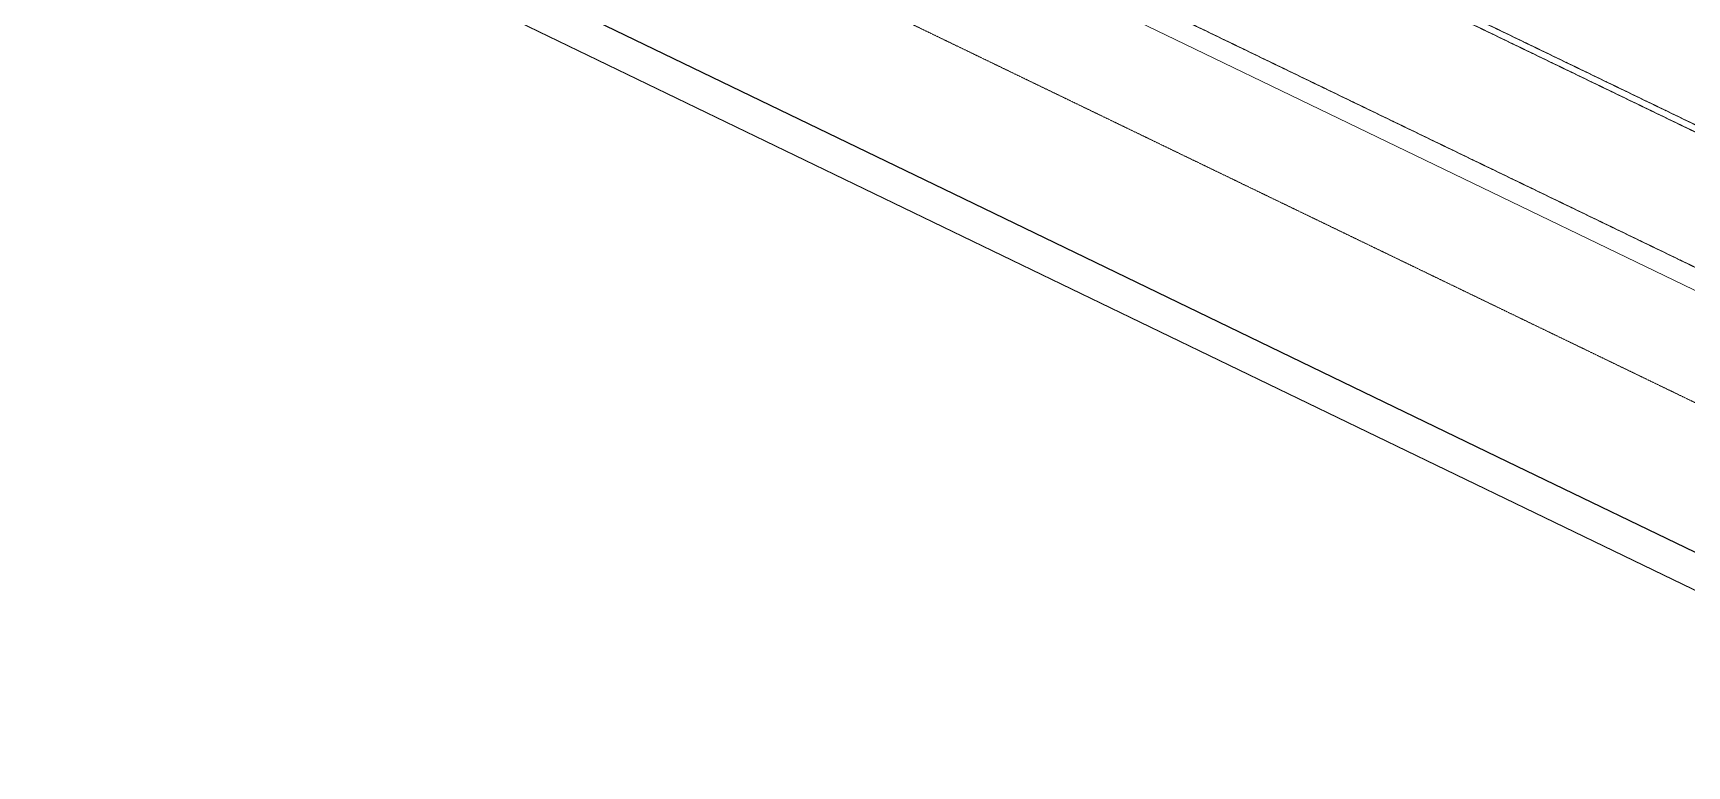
# Model space of a CAD drawing. Header units: inches. Extents: x 27328 to 120839, y -4075 to 4147.
# Drawn here: x 40632 to 43788, y -4075 to -2675 of the extents above; entities that cross this region are included whole.
import ezdxf

# ---------------------------------------------------------------- set-up
doc = ezdxf.new("R2010")
doc.units = ezdxf.units.IN
doc.header["$MEASUREMENT"] = 0
doc.linetypes.add('Center 1_4_', pattern=[0.53125, 0.25, -0.09375, 0.09375, -0.09375])
doc.linetypes.add('Hidden', pattern=[0.28125, 0.1875, -0.09375])
for name, color, linetype, lineweight in [('A-PROP-SBCK', 71, 'Hidden', 15), ('C-TOPO', 7, 'Continuous', 9), ('G-ANNO-SYMB', 111, 'Continuous', 9), ('PROP', 3, 'Center 1_4_', 9)]:
    doc.layers.add(name, color=color, linetype=linetype, lineweight=lineweight)

msp = doc.modelspace()

# ---------------------------------------------------------------- linework, layer by layer
at = {"layer": 'A-PROP-SBCK'}
for p, q in [((44836.8, -3364), (40149.3, -1097.1)), ((44594.3, -3505.2), (39890.9, -1230.6)), ((45077.4, -3466.5), (42707.5, -2320.4))]:
    msp.add_line(p, q, dxfattribs=at)
at = {"layer": 'C-TOPO'}
for p, q in [((44496.2, -4074.2), (39042.7, -1436.8)), ((42369, -2973.6), (40859.7, -2243.7)), ((42639.1, -3104.2), (42369, -2973.6)), ((42639.1, -3104.2), (43444.9, -3493.9)), ((44184.8, -3851.7), (43444.9, -3493.9))]:
    msp.add_line(p, q, dxfattribs=at)
at = {"layer": 'C-TOPO', "lineweight": 25}
for p, q in [((40860.9, -2243.6), (42369, -2972.9)), ((42369, -2972.9), (42639.1, -3103.6)), ((42639.1, -3103.6), (43445.1, -3493.4)), ((43445.1, -3493.4), (44185.2, -3851.3))]:
    msp.add_line(p, q, dxfattribs=at)
at = {"layer": 'G-ANNO-SYMB'}
for p, q in [((44496.9, -3502.7), (39042.1, -864.7)), ((44496.9, -4075.1), (39042.1, -1437.2))]:
    msp.add_line(p, q, dxfattribs=at)
at = {"layer": 'PROP'}
msp.add_line((44529.2, -3732.2), (39543.7, -1321.2), dxfattribs=at)

doc.saveas('drawing.dxf')
